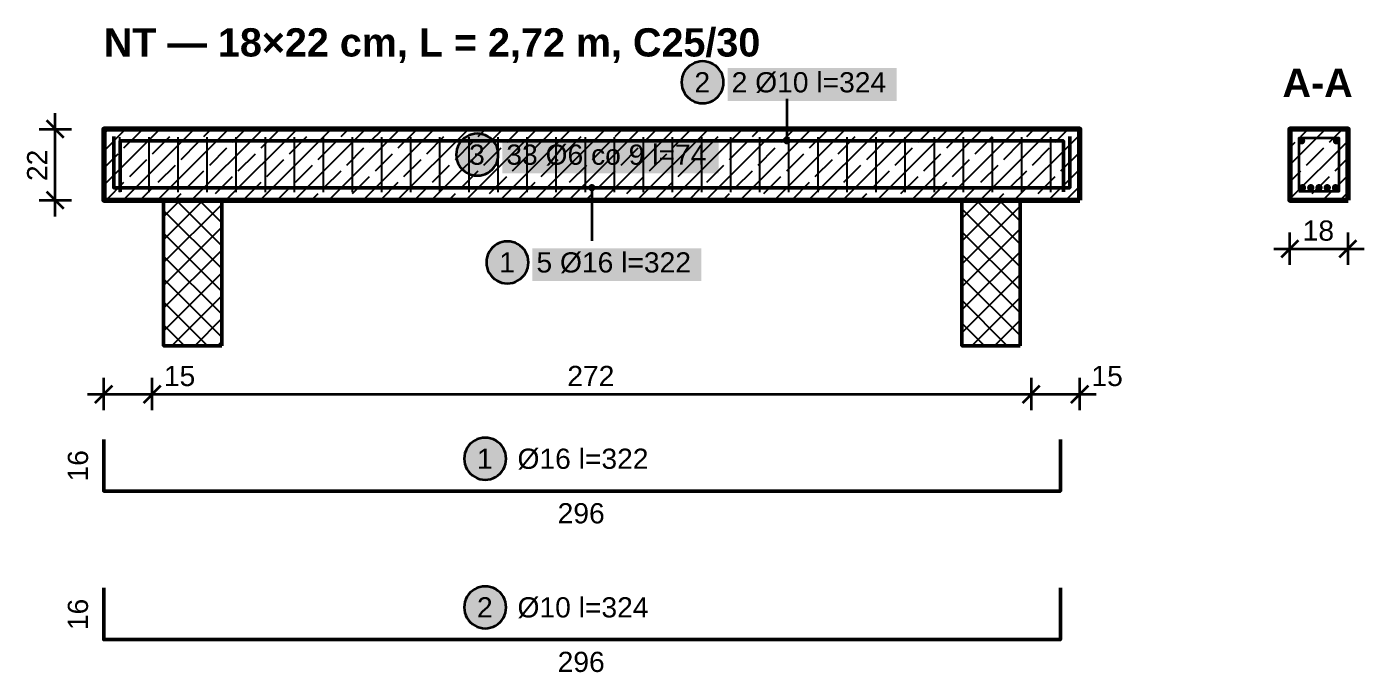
# Model space of a CAD drawing. Header units: metres. Extents: x 0.1 to 18.1, y -9.6 to -0.1.
# Drawn here: x 0.062 to 4.2, y -2.056 to -0.058 of the extents above; entities that cross this region are included whole.
import ezdxf

# ---------------------------------------------------------------- set-up
doc = ezdxf.new("R2010")
doc.units = ezdxf.units.M
for name, color, linetype, lineweight in [('A-KRESKOWANIE', 8, 'Continuous', 18), ('A-MASKA', 7, 'Continuous', 18), ('A-OPISY', 2, 'Continuous', 25), ('K-KONSTR', 7, 'Continuous', 50), ('K-WYMIARY', 1, 'Continuous', 25), ('K-ZBROJENIE', 1, 'Continuous', 100), ('K-ZBROJENIE-OPIS', 2, 'Continuous', 25)]:
    doc.layers.add(name, color=color, linetype=linetype, lineweight=lineweight)
doc.styles.add('PL_ARIAL', font='arial.ttf')
doc.styles.add('PL_ARIAL_B', font='arialbd.ttf')

msp = doc.modelspace()

# ---------------------------------------------------------------- hatches: boundary and pattern name
at = {"layer": 'A-MASKA', "true_color": 0xffffff}
for points in [[(2.2302, -0.2873), (2.7528, -0.2873), (2.7528, -0.186), (2.2302, -0.186)], [(1.533, -0.5112), (2.202, -0.5112), (2.202, -0.41), (1.533, -0.41)], [(1.6262, -0.8448), (2.1488, -0.8448), (2.1488, -0.7435), (1.6262, -0.7435)]]:
    msp.add_hatch(color=7, dxfattribs=at).paths.add_polyline_path(points)
at = {"layer": 'K-ZBROJENIE', "true_color": 0x000000}
for points in [[(4.0173, -0.411), (4.0172, -0.4121), (4.017, -0.4132), (4.0168, -0.4143), (4.0164, -0.4153), (4.0159, -0.4163), (4.0154, -0.4173), (4.0147, -0.4181), (4.014, -0.419), (4.0131, -0.4197), (4.0123, -0.4204), (4.0113, -0.4209), (4.0103, -0.4214), (4.0093, -0.4218), (4.0082, -0.422), (4.0071, -0.4222), (4.006, -0.4223), (4.0049, -0.4222), (4.0038, -0.422), (4.0027, -0.4218), (4.0017, -0.4214), (4.0007, -0.4209), (3.9997, -0.4204), (3.9989, -0.4197), (3.998, -0.419), (3.9973, -0.4181), (3.9966, -0.4173), (3.9961, -0.4163), (3.9956, -0.4153), (3.9952, -0.4143), (3.995, -0.4132), (3.9948, -0.4121), (3.9948, -0.411), (3.9948, -0.4099), (3.995, -0.4088), (3.9952, -0.4077), (3.9956, -0.4067), (3.9961, -0.4057), (3.9966, -0.4047), (3.9973, -0.4039), (3.998, -0.403), (3.9989, -0.4023), (3.9997, -0.4016), (4.0007, -0.4011), (4.0017, -0.4006), (4.0027, -0.4002), (4.0038, -0.4), (4.0049, -0.3998), (4.006, -0.3998), (4.0071, -0.3998), (4.0082, -0.4), (4.0093, -0.4002), (4.0103, -0.4006), (4.0113, -0.4011), (4.0123, -0.4016), (4.0131, -0.4023), (4.014, -0.403), (4.0147, -0.4039), (4.0154, -0.4047), (4.0159, -0.4057), (4.0164, -0.4067), (4.0168, -0.4077), (4.017, -0.4088), (4.0172, -0.4099)], [(4.1253, -0.411), (4.1252, -0.4121), (4.125, -0.4132), (4.1248, -0.4143), (4.1244, -0.4153), (4.1239, -0.4163), (4.1234, -0.4173), (4.1227, -0.4181), (4.122, -0.419), (4.1211, -0.4197), (4.1203, -0.4204), (4.1193, -0.4209), (4.1183, -0.4214), (4.1173, -0.4218), (4.1162, -0.422), (4.1151, -0.4222), (4.114, -0.4223), (4.1129, -0.4222), (4.1118, -0.422), (4.1107, -0.4218), (4.1097, -0.4214), (4.1087, -0.4209), (4.1077, -0.4204), (4.1069, -0.4197), (4.106, -0.419), (4.1053, -0.4181), (4.1046, -0.4173), (4.1041, -0.4163), (4.1036, -0.4153), (4.1032, -0.4143), (4.103, -0.4132), (4.1028, -0.4121), (4.1028, -0.411), (4.1028, -0.4099), (4.103, -0.4088), (4.1032, -0.4077), (4.1036, -0.4067), (4.1041, -0.4057), (4.1046, -0.4047), (4.1053, -0.4039), (4.106, -0.403), (4.1069, -0.4023), (4.1077, -0.4016), (4.1087, -0.4011), (4.1097, -0.4006), (4.1107, -0.4002), (4.1118, -0.4), (4.1129, -0.3998), (4.114, -0.3998), (4.1151, -0.3998), (4.1162, -0.4), (4.1173, -0.4002), (4.1183, -0.4006), (4.1193, -0.4011), (4.1203, -0.4016), (4.1211, -0.4023), (4.122, -0.403), (4.1227, -0.4039), (4.1234, -0.4047), (4.1239, -0.4057), (4.1244, -0.4067), (4.1248, -0.4077), (4.125, -0.4088), (4.1252, -0.4099)], [(4.0203, -0.556), (4.0202, -0.5571), (4.02, -0.5582), (4.0198, -0.5593), (4.0194, -0.5603), (4.0189, -0.5613), (4.0184, -0.5623), (4.0177, -0.5631), (4.017, -0.564), (4.0161, -0.5647), (4.0153, -0.5654), (4.0143, -0.5659), (4.0133, -0.5664), (4.0123, -0.5668), (4.0112, -0.567), (4.0101, -0.5672), (4.009, -0.5672), (4.0079, -0.5672), (4.0068, -0.567), (4.0057, -0.5668), (4.0047, -0.5664), (4.0037, -0.5659), (4.0027, -0.5654), (4.0019, -0.5647), (4.001, -0.564), (4.0003, -0.5631), (3.9996, -0.5623), (3.9991, -0.5613), (3.9986, -0.5603), (3.9982, -0.5593), (3.998, -0.5582), (3.9978, -0.5571), (3.9978, -0.556), (3.9978, -0.5549), (3.998, -0.5538), (3.9982, -0.5527), (3.9986, -0.5517), (3.9991, -0.5507), (3.9996, -0.5497), (4.0003, -0.5489), (4.001, -0.548), (4.0019, -0.5473), (4.0027, -0.5466), (4.0037, -0.5461), (4.0047, -0.5456), (4.0057, -0.5452), (4.0068, -0.545), (4.0079, -0.5448), (4.009, -0.5447), (4.0101, -0.5448), (4.0112, -0.545), (4.0123, -0.5452), (4.0133, -0.5456), (4.0143, -0.5461), (4.0153, -0.5466), (4.0161, -0.5473), (4.017, -0.548), (4.0177, -0.5489), (4.0184, -0.5497), (4.0189, -0.5507), (4.0194, -0.5517), (4.0198, -0.5527), (4.02, -0.5538), (4.0202, -0.5549)], [(4.0458, -0.556), (4.0457, -0.5571), (4.0455, -0.5582), (4.0453, -0.5593), (4.0449, -0.5603), (4.0444, -0.5613), (4.0439, -0.5623), (4.0432, -0.5631), (4.0425, -0.564), (4.0416, -0.5647), (4.0408, -0.5654), (4.0398, -0.5659), (4.0388, -0.5664), (4.0378, -0.5668), (4.0367, -0.567), (4.0356, -0.5672), (4.0345, -0.5672), (4.0334, -0.5672), (4.0323, -0.567), (4.0312, -0.5668), (4.0302, -0.5664), (4.0292, -0.5659), (4.0282, -0.5654), (4.0274, -0.5647), (4.0265, -0.564), (4.0258, -0.5631), (4.0251, -0.5623), (4.0246, -0.5613), (4.0241, -0.5603), (4.0237, -0.5593), (4.0235, -0.5582), (4.0233, -0.5571), (4.0232, -0.556), (4.0233, -0.5549), (4.0235, -0.5538), (4.0237, -0.5527), (4.0241, -0.5517), (4.0246, -0.5507), (4.0251, -0.5497), (4.0258, -0.5489), (4.0265, -0.548), (4.0274, -0.5473), (4.0282, -0.5466), (4.0292, -0.5461), (4.0302, -0.5456), (4.0312, -0.5452), (4.0323, -0.545), (4.0334, -0.5448), (4.0345, -0.5447), (4.0356, -0.5448), (4.0367, -0.545), (4.0378, -0.5452), (4.0388, -0.5456), (4.0398, -0.5461), (4.0408, -0.5466), (4.0416, -0.5473), (4.0425, -0.548), (4.0432, -0.5489), (4.0439, -0.5497), (4.0444, -0.5507), (4.0449, -0.5517), (4.0453, -0.5527), (4.0455, -0.5538), (4.0457, -0.5549)], [(4.0713, -0.556), (4.0712, -0.5571), (4.071, -0.5582), (4.0708, -0.5593), (4.0704, -0.5603), (4.0699, -0.5613), (4.0694, -0.5623), (4.0687, -0.5631), (4.068, -0.564), (4.0671, -0.5647), (4.0663, -0.5654), (4.0653, -0.5659), (4.0643, -0.5664), (4.0633, -0.5668), (4.0622, -0.567), (4.0611, -0.5672), (4.06, -0.5672), (4.0589, -0.5672), (4.0578, -0.567), (4.0567, -0.5668), (4.0557, -0.5664), (4.0547, -0.5659), (4.0537, -0.5654), (4.0529, -0.5647), (4.052, -0.564), (4.0513, -0.5631), (4.0506, -0.5623), (4.0501, -0.5613), (4.0496, -0.5603), (4.0492, -0.5593), (4.049, -0.5582), (4.0488, -0.5571), (4.0488, -0.556), (4.0488, -0.5549), (4.049, -0.5538), (4.0492, -0.5527), (4.0496, -0.5517), (4.0501, -0.5507), (4.0506, -0.5497), (4.0513, -0.5489), (4.052, -0.548), (4.0529, -0.5473), (4.0537, -0.5466), (4.0547, -0.5461), (4.0557, -0.5456), (4.0567, -0.5452), (4.0578, -0.545), (4.0589, -0.5448), (4.06, -0.5447), (4.0611, -0.5448), (4.0622, -0.545), (4.0633, -0.5452), (4.0643, -0.5456), (4.0653, -0.5461), (4.0663, -0.5466), (4.0671, -0.5473), (4.068, -0.548), (4.0687, -0.5489), (4.0694, -0.5497), (4.0699, -0.5507), (4.0704, -0.5517), (4.0708, -0.5527), (4.071, -0.5538), (4.0712, -0.5549)], [(4.0968, -0.556), (4.0967, -0.5571), (4.0965, -0.5582), (4.0963, -0.5593), (4.0959, -0.5603), (4.0954, -0.5613), (4.0949, -0.5623), (4.0942, -0.5631), (4.0935, -0.564), (4.0926, -0.5647), (4.0918, -0.5654), (4.0908, -0.5659), (4.0898, -0.5664), (4.0888, -0.5668), (4.0877, -0.567), (4.0866, -0.5672), (4.0855, -0.5672), (4.0844, -0.5672), (4.0833, -0.567), (4.0822, -0.5668), (4.0812, -0.5664), (4.0802, -0.5659), (4.0792, -0.5654), (4.0784, -0.5647), (4.0775, -0.564), (4.0768, -0.5631), (4.0761, -0.5623), (4.0756, -0.5613), (4.0751, -0.5603), (4.0747, -0.5593), (4.0745, -0.5582), (4.0743, -0.5571), (4.0743, -0.556), (4.0743, -0.5549), (4.0745, -0.5538), (4.0747, -0.5527), (4.0751, -0.5517), (4.0756, -0.5507), (4.0761, -0.5497), (4.0768, -0.5489), (4.0775, -0.548), (4.0784, -0.5473), (4.0792, -0.5466), (4.0802, -0.5461), (4.0812, -0.5456), (4.0822, -0.5452), (4.0833, -0.545), (4.0844, -0.5448), (4.0855, -0.5447), (4.0866, -0.5448), (4.0877, -0.545), (4.0888, -0.5452), (4.0898, -0.5456), (4.0908, -0.5461), (4.0918, -0.5466), (4.0926, -0.5473), (4.0935, -0.548), (4.0942, -0.5489), (4.0949, -0.5497), (4.0954, -0.5507), (4.0959, -0.5517), (4.0963, -0.5527), (4.0965, -0.5538), (4.0967, -0.5549)], [(4.1223, -0.556), (4.1222, -0.5571), (4.122, -0.5582), (4.1218, -0.5593), (4.1214, -0.5603), (4.1209, -0.5613), (4.1204, -0.5623), (4.1197, -0.5631), (4.119, -0.564), (4.1181, -0.5647), (4.1173, -0.5654), (4.1163, -0.5659), (4.1153, -0.5664), (4.1143, -0.5668), (4.1132, -0.567), (4.1121, -0.5672), (4.111, -0.5672), (4.1099, -0.5672), (4.1088, -0.567), (4.1077, -0.5668), (4.1067, -0.5664), (4.1057, -0.5659), (4.1047, -0.5654), (4.1039, -0.5647), (4.103, -0.564), (4.1023, -0.5631), (4.1016, -0.5623), (4.1011, -0.5613), (4.1006, -0.5603), (4.1002, -0.5593), (4.1, -0.5582), (4.0998, -0.5571), (4.0998, -0.556), (4.0998, -0.5549), (4.1, -0.5538), (4.1002, -0.5527), (4.1006, -0.5517), (4.1011, -0.5507), (4.1016, -0.5497), (4.1023, -0.5489), (4.103, -0.548), (4.1039, -0.5473), (4.1047, -0.5466), (4.1057, -0.5461), (4.1067, -0.5456), (4.1077, -0.5452), (4.1088, -0.545), (4.1099, -0.5448), (4.111, -0.5447), (4.1121, -0.5448), (4.1132, -0.545), (4.1143, -0.5452), (4.1153, -0.5456), (4.1163, -0.5461), (4.1173, -0.5466), (4.1181, -0.5473), (4.119, -0.548), (4.1197, -0.5489), (4.1204, -0.5497), (4.1209, -0.5507), (4.1214, -0.5517), (4.1218, -0.5527), (4.122, -0.5538), (4.1222, -0.5549)]]:
    msp.add_hatch(color=7, dxfattribs=at).paths.add_polyline_path(points)
at = {"layer": 'K-ZBROJENIE-OPIS', "true_color": 0xffffff}
for points in [[(2.2177, -0.2298), (2.2172, -0.2213), (2.2155, -0.2129), (2.2128, -0.2049), (2.209, -0.1973), (2.2043, -0.1902), (2.1987, -0.1838), (2.1923, -0.1782), (2.1852, -0.1735), (2.1776, -0.1697), (2.1696, -0.167), (2.1612, -0.1653), (2.1527, -0.1648), (2.1443, -0.1653), (2.1359, -0.167), (2.1279, -0.1697), (2.1202, -0.1735), (2.1132, -0.1782), (2.1068, -0.1838), (2.1012, -0.1902), (2.0965, -0.1973), (2.0927, -0.2049), (2.09, -0.2129), (2.0883, -0.2213), (2.0877, -0.2298), (2.0883, -0.2382), (2.09, -0.2466), (2.0927, -0.2546), (2.0965, -0.2623), (2.1012, -0.2693), (2.1068, -0.2757), (2.1132, -0.2813), (2.1202, -0.286), (2.1279, -0.2898), (2.1359, -0.2925), (2.1443, -0.2942), (2.1527, -0.2948), (2.1612, -0.2942), (2.1696, -0.2925), (2.1776, -0.2898), (2.1852, -0.286), (2.1923, -0.2813), (2.1987, -0.2757), (2.2043, -0.2693), (2.209, -0.2623), (2.2128, -0.2546), (2.2155, -0.2466), (2.2172, -0.2382)], [(1.5205, -0.4537), (1.52, -0.4453), (1.5183, -0.4369), (1.5156, -0.4289), (1.5118, -0.4213), (1.5071, -0.4142), (1.5015, -0.4078), (1.4951, -0.4022), (1.488, -0.3975), (1.4804, -0.3937), (1.4724, -0.391), (1.464, -0.3893), (1.4555, -0.3887), (1.4471, -0.3893), (1.4387, -0.391), (1.4307, -0.3937), (1.423, -0.3975), (1.416, -0.4022), (1.4096, -0.4078), (1.404, -0.4142), (1.3992, -0.4213), (1.3955, -0.4289), (1.3928, -0.4369), (1.3911, -0.4453), (1.3905, -0.4537), (1.3911, -0.4622), (1.3928, -0.4706), (1.3955, -0.4786), (1.3992, -0.4863), (1.404, -0.4933), (1.4096, -0.4997), (1.416, -0.5053), (1.423, -0.51), (1.4307, -0.5138), (1.4387, -0.5165), (1.4471, -0.5182), (1.4555, -0.5188), (1.464, -0.5182), (1.4724, -0.5165), (1.4804, -0.5138), (1.488, -0.51), (1.4951, -0.5053), (1.5015, -0.4997), (1.5071, -0.4933), (1.5118, -0.4863), (1.5156, -0.4786), (1.5183, -0.4706), (1.52, -0.4622)], [(1.6137, -0.7873), (1.6132, -0.7788), (1.6115, -0.7704), (1.6088, -0.7624), (1.605, -0.7548), (1.6003, -0.7477), (1.5947, -0.7413), (1.5883, -0.7357), (1.5812, -0.731), (1.5736, -0.7272), (1.5656, -0.7245), (1.5572, -0.7228), (1.5487, -0.7223), (1.5403, -0.7228), (1.5319, -0.7245), (1.5239, -0.7272), (1.5162, -0.731), (1.5092, -0.7357), (1.5028, -0.7413), (1.4972, -0.7477), (1.4925, -0.7548), (1.4887, -0.7624), (1.486, -0.7704), (1.4843, -0.7788), (1.4837, -0.7873), (1.4843, -0.7957), (1.486, -0.8041), (1.4887, -0.8121), (1.4925, -0.8197), (1.4972, -0.8268), (1.5028, -0.8332), (1.5092, -0.8388), (1.5162, -0.8435), (1.5239, -0.8473), (1.5319, -0.85), (1.5403, -0.8517), (1.5487, -0.8522), (1.5572, -0.8517), (1.5656, -0.85), (1.5736, -0.8473), (1.5812, -0.8435), (1.5883, -0.8388), (1.5947, -0.8332), (1.6003, -0.8268), (1.605, -0.8197), (1.6088, -0.8121), (1.6115, -0.8041), (1.6132, -0.7957)], [(1.545, -1.395), (1.5444, -1.3865), (1.5428, -1.3782), (1.5401, -1.3701), (1.5363, -1.3625), (1.5316, -1.3554), (1.526, -1.349), (1.5196, -1.3434), (1.5125, -1.3387), (1.5049, -1.3349), (1.4968, -1.3322), (1.4885, -1.3306), (1.48, -1.33), (1.4715, -1.3306), (1.4632, -1.3322), (1.4551, -1.3349), (1.4475, -1.3387), (1.4404, -1.3434), (1.434, -1.349), (1.4284, -1.3554), (1.4237, -1.3625), (1.4199, -1.3701), (1.4172, -1.3782), (1.4156, -1.3865), (1.415, -1.395), (1.4156, -1.4035), (1.4172, -1.4118), (1.4199, -1.4199), (1.4237, -1.4275), (1.4284, -1.4346), (1.434, -1.441), (1.4404, -1.4466), (1.4475, -1.4513), (1.4551, -1.4551), (1.4632, -1.4578), (1.4715, -1.4594), (1.48, -1.46), (1.4885, -1.4594), (1.4968, -1.4578), (1.5049, -1.4551), (1.5125, -1.4513), (1.5196, -1.4466), (1.526, -1.441), (1.5316, -1.4346), (1.5363, -1.4275), (1.5401, -1.4199), (1.5428, -1.4118), (1.5444, -1.4035)], [(1.545, -1.855), (1.5444, -1.8465), (1.5428, -1.8382), (1.5401, -1.8301), (1.5363, -1.8225), (1.5316, -1.8154), (1.526, -1.809), (1.5196, -1.8034), (1.5125, -1.7987), (1.5049, -1.7949), (1.4968, -1.7922), (1.4885, -1.7906), (1.48, -1.79), (1.4715, -1.7906), (1.4632, -1.7922), (1.4551, -1.7949), (1.4475, -1.7987), (1.4404, -1.8034), (1.434, -1.809), (1.4284, -1.8154), (1.4237, -1.8225), (1.4199, -1.8301), (1.4172, -1.8382), (1.4156, -1.8465), (1.415, -1.855), (1.4156, -1.8635), (1.4172, -1.8718), (1.4199, -1.8799), (1.4237, -1.8875), (1.4284, -1.8946), (1.434, -1.901), (1.4404, -1.9066), (1.4475, -1.9113), (1.4551, -1.9151), (1.4632, -1.9178), (1.4715, -1.9194), (1.48, -1.92), (1.4885, -1.9194), (1.4968, -1.9178), (1.5049, -1.9151), (1.5125, -1.9113), (1.5196, -1.9066), (1.526, -1.901), (1.5316, -1.8946), (1.5363, -1.8875), (1.5401, -1.8799), (1.5428, -1.8718), (1.5444, -1.8635)]]:
    msp.add_hatch(color=7, dxfattribs=at).paths.add_polyline_path(points)
at = {"layer": 'K-ZBROJENIE-OPIS', "true_color": 0x000000}
for points in [[(2.4253, -0.411), (2.4249, -0.4081), (2.4237, -0.4054), (2.422, -0.403), (2.4196, -0.4013), (2.4169, -0.4001), (2.414, -0.3998), (2.4111, -0.4001), (2.4084, -0.4013), (2.406, -0.403), (2.4043, -0.4054), (2.4031, -0.4081), (2.4028, -0.411), (2.4031, -0.4139), (2.4043, -0.4166), (2.406, -0.419), (2.4084, -0.4207), (2.4111, -0.4219), (2.414, -0.4223), (2.4169, -0.4219), (2.4196, -0.4207), (2.422, -0.419), (2.4237, -0.4166), (2.4249, -0.4139)], [(1.8213, -0.556), (1.8209, -0.5531), (1.8197, -0.5504), (1.818, -0.548), (1.8156, -0.5463), (1.8129, -0.5451), (1.81, -0.5447), (1.8071, -0.5451), (1.8044, -0.5463), (1.802, -0.548), (1.8003, -0.5504), (1.7991, -0.5531), (1.7988, -0.556), (1.7991, -0.5589), (1.8003, -0.5616), (1.802, -0.564), (1.8044, -0.5657), (1.8071, -0.5669), (1.81, -0.5672), (1.8129, -0.5669), (1.8156, -0.5657), (1.818, -0.564), (1.8197, -0.5616), (1.8209, -0.5589)]]:
    msp.add_hatch(color=7, dxfattribs=at).paths.add_polyline_path(points)

# ---------------------------------------------------------------- linework, layer by layer
at = {"layer": 'A-KRESKOWANIE', "lineweight": 25, "ltscale": 0.025}
for points in [[(0.3, -0.5485), (0.4735, -0.375)], [(0.3, -0.4425), (0.3675, -0.375)], [(0.3, -0.3894), (0.3144, -0.375)], [(0.3596, -0.595), (0.5796, -0.375)], [(0.3624, -0.4331), (0.4154, -0.3801)], [(0.4508, -0.4508), (0.5038, -0.3977)], [(0.4657, -0.595), (0.6857, -0.375)], [(0.5215, -0.3801), (0.5266, -0.375)], [(0.5717, -0.595), (0.7917, -0.375)], [(0.6099, -0.3977), (0.6326, -0.375)], [(0.6778, -0.595), (0.8978, -0.375)], [(0.6983, -0.4154), (0.7387, -0.375)], [(0.7839, -0.595), (1.0039, -0.375)], [(0.7867, -0.4331), (0.8397, -0.3801)], [(0.875, -0.4508), (0.9281, -0.3977)], [(0.8899, -0.595), (1.1099, -0.375)], [(0.9458, -0.3801), (0.9508, -0.375)], [(0.996, -0.595), (1.216, -0.375)], [(1.0341, -0.3977), (1.0569, -0.375)], [(1.1021, -0.595), (1.3221, -0.375)], [(1.1225, -0.4154), (1.163, -0.375)], [(1.2081, -0.595), (1.4281, -0.375)], [(1.2109, -0.4331), (1.264, -0.3801)], [(1.2993, -0.4508), (1.3523, -0.3977)], [(1.3142, -0.595), (1.5342, -0.375)], [(1.37, -0.3801), (1.3751, -0.375)], [(1.4203, -0.595), (1.6403, -0.375)], [(1.4584, -0.3977), (1.4812, -0.375)], [(1.5263, -0.595), (1.7463, -0.375)], [(1.5468, -0.4154), (1.5872, -0.375)], [(1.6324, -0.595), (1.8524, -0.375)], [(1.6352, -0.4331), (1.6882, -0.3801)], [(1.7236, -0.4508), (1.7766, -0.3977)], [(1.7385, -0.595), (1.9585, -0.375)], [(1.7943, -0.3801), (1.7994, -0.375)], [(1.8445, -0.595), (2.0645, -0.375)], [(1.8827, -0.3977), (1.9054, -0.375)], [(1.9506, -0.595), (2.1706, -0.375)], [(1.9711, -0.4154), (2.0115, -0.375)], [(2.0567, -0.595), (2.2767, -0.375)], [(2.0594, -0.4331), (2.1125, -0.3801)], [(2.1478, -0.4508), (2.2009, -0.3977)], [(2.1627, -0.595), (2.3827, -0.375)], [(2.2185, -0.3801), (2.2236, -0.375)], [(2.2688, -0.595), (2.4888, -0.375)], [(2.3069, -0.3977), (2.3297, -0.375)], [(2.3748, -0.595), (2.5948, -0.375)], [(2.3953, -0.4154), (2.4357, -0.375)], [(2.4809, -0.595), (2.7009, -0.375)], [(2.4837, -0.4331), (2.5367, -0.3801)], [(2.5721, -0.4508), (2.6251, -0.3977)], [(2.587, -0.595), (2.807, -0.375)], [(2.6428, -0.3801), (2.6479, -0.375)], [(2.693, -0.595), (2.913, -0.375)], [(2.7312, -0.3977), (2.7539, -0.375)], [(2.7991, -0.595), (3.0191, -0.375)], [(2.8196, -0.4154), (2.86, -0.375)], [(2.9052, -0.595), (3.1252, -0.375)], [(2.908, -0.4331), (2.961, -0.3801)], [(2.9964, -0.4508), (3.0494, -0.3977)], [(3.0112, -0.595), (3.2312, -0.375)], [(3.0671, -0.3801), (3.0721, -0.375)], [(3.1173, -0.595), (3.32, -0.3923)], [(3.1555, -0.3977), (3.1782, -0.375)], [(3.2439, -0.4154), (3.2843, -0.375)], [(3.97, -0.4848), (4.0798, -0.375)], [(3.97, -0.3787), (3.9737, -0.375)], [(3.97, -0.5908), (4.15, -0.4108)], [(4.004, -0.3977), (4.0267, -0.375)], [(4.0924, -0.4154), (4.1328, -0.375)], [(0.3, -0.4955), (0.3447, -0.4508)], [(0.5392, -0.4685), (0.5922, -0.4154)], [(0.6276, -0.4861), (0.6806, -0.4331)], [(0.7159, -0.5038), (0.769, -0.4508)], [(0.9634, -0.4685), (1.0165, -0.4154)], [(1.0518, -0.4861), (1.1049, -0.4331)], [(1.1402, -0.5038), (1.1932, -0.4508)], [(1.3877, -0.4685), (1.4407, -0.4154)], [(1.4761, -0.4861), (1.5291, -0.4331)], [(1.5645, -0.5038), (1.6175, -0.4508)], [(1.812, -0.4685), (1.865, -0.4154)], [(1.9003, -0.4861), (1.9534, -0.4331)], [(1.9887, -0.5038), (2.0418, -0.4508)], [(2.2362, -0.4685), (2.2893, -0.4154)], [(2.3246, -0.4861), (2.3776, -0.4331)], [(2.413, -0.5038), (2.466, -0.4508)], [(2.6605, -0.4685), (2.7135, -0.4154)], [(2.7489, -0.4861), (2.8019, -0.4331)], [(2.8373, -0.5038), (2.8903, -0.4508)], [(3.0848, -0.4685), (3.1378, -0.4154)], [(3.1731, -0.4861), (3.2262, -0.4331)], [(3.2615, -0.5038), (3.3146, -0.4508)], [(3.97, -0.4317), (3.9863, -0.4154)], [(4.0217, -0.4861), (4.0747, -0.4331)], [(0.3801, -0.5215), (0.4331, -0.4685)], [(0.4685, -0.5392), (0.5215, -0.4861)], [(0.8043, -0.5215), (0.8574, -0.4685)], [(0.8927, -0.5392), (0.9458, -0.4861)], [(1.2286, -0.5215), (1.2816, -0.4685)], [(1.317, -0.5392), (1.37, -0.4861)], [(1.6529, -0.5215), (1.7059, -0.4685)], [(1.7413, -0.5392), (1.7943, -0.4861)], [(2.0771, -0.5215), (2.1302, -0.4685)], [(2.1655, -0.5392), (2.2185, -0.4861)], [(2.5014, -0.5215), (2.5544, -0.4685)], [(2.5898, -0.5392), (2.6428, -0.4861)], [(2.9257, -0.5215), (2.9787, -0.4685)], [(3.014, -0.5392), (3.0671, -0.4861)], [(4.1101, -0.5038), (4.15, -0.4639)], [(0.5568, -0.5568), (0.6099, -0.5038)], [(0.6452, -0.5745), (0.6983, -0.5215)], [(0.9811, -0.5568), (1.0341, -0.5038)], [(1.0695, -0.5745), (1.1225, -0.5215)], [(1.4054, -0.5568), (1.4584, -0.5038)], [(1.4938, -0.5745), (1.5468, -0.5215)], [(1.8296, -0.5568), (1.8827, -0.5038)], [(1.918, -0.5745), (1.9711, -0.5215)], [(2.2539, -0.5568), (2.3069, -0.5038)], [(2.3423, -0.5745), (2.3953, -0.5215)], [(2.6782, -0.5568), (2.7312, -0.5038)], [(2.7666, -0.5745), (2.8196, -0.5215)], [(3.1024, -0.5568), (3.1555, -0.5038)], [(3.1908, -0.5745), (3.2439, -0.5215)], [(3.2234, -0.595), (3.32, -0.4984)], [(3.97, -0.5378), (4.004, -0.5038)], [(4.0393, -0.5745), (4.0924, -0.5215)], [(4.0719, -0.595), (4.15, -0.5169)], [(0.3094, -0.5922), (0.3624, -0.5392)], [(0.4126, -0.595), (0.4508, -0.5568)], [(0.5187, -0.595), (0.5392, -0.5745)], [(0.7336, -0.5922), (0.7867, -0.5392)], [(0.8369, -0.595), (0.875, -0.5568)], [(0.943, -0.595), (0.9634, -0.5745)], [(1.1579, -0.5922), (1.2109, -0.5392)], [(1.2612, -0.595), (1.2993, -0.5568)], [(1.3672, -0.595), (1.3877, -0.5745)], [(1.5822, -0.5922), (1.6352, -0.5392)], [(1.6854, -0.595), (1.7236, -0.5568)], [(1.7915, -0.595), (1.812, -0.5745)], [(2.0064, -0.5922), (2.0594, -0.5392)], [(2.1097, -0.595), (2.1478, -0.5568)], [(2.2157, -0.595), (2.2362, -0.5745)], [(2.4307, -0.5922), (2.4837, -0.5392)], [(2.5339, -0.595), (2.5721, -0.5568)], [(2.64, -0.595), (2.6605, -0.5745)], [(2.8549, -0.5922), (2.908, -0.5392)], [(2.9582, -0.595), (2.9964, -0.5568)], [(3.0643, -0.595), (3.0848, -0.5745)], [(3.2792, -0.5922), (3.32, -0.5514)], [(4.1277, -0.5922), (4.15, -0.5699)], [(0.485, -0.7171), (0.6071, -0.595)], [(0.485, -0.6464), (0.5364, -0.595)], [(0.485, -0.7878), (0.665, -0.6078)], [(0.665, -0.7357), (0.5243, -0.595)], [(0.665, -0.665), (0.595, -0.595)], [(0.6248, -0.595), (0.6276, -0.5922)], [(1.049, -0.595), (1.0518, -0.5922)], [(1.4733, -0.595), (1.4761, -0.5922)], [(1.8976, -0.595), (1.9003, -0.5922)], [(2.3218, -0.595), (2.3246, -0.5922)], [(2.7461, -0.595), (2.7489, -0.5922)], [(2.955, -0.722), (3.082, -0.595)], [(2.955, -0.6512), (3.0112, -0.595)], [(2.955, -0.7927), (3.135, -0.6127)], [(3.135, -0.7308), (2.9992, -0.595)], [(3.135, -0.6601), (3.0699, -0.595)], [(3.1703, -0.595), (3.1731, -0.5922)], [(4.0189, -0.595), (4.0217, -0.5922)], [(0.665, -0.8064), (0.485, -0.6264)], [(3.135, -0.8015), (2.955, -0.6215)], [(0.485, -0.8585), (0.665, -0.6785)], [(0.665, -0.8771), (0.485, -0.6971)], [(2.955, -0.8634), (3.135, -0.6834)], [(3.135, -0.8723), (2.955, -0.6923)], [(0.485, -0.9292), (0.665, -0.7492)], [(0.665, -0.9478), (0.485, -0.7678)], [(2.955, -0.9341), (3.135, -0.7541)], [(3.135, -0.943), (2.955, -0.763)], [(0.485, -0.9999), (0.665, -0.8199)], [(2.955, -1.0048), (3.135, -0.8248)], [(0.665, -1.0186), (0.485, -0.8386)], [(3.135, -1.0137), (2.955, -0.8337)], [(0.6207, -1.045), (0.485, -0.9093)], [(0.5106, -1.045), (0.665, -0.8906)], [(3.0956, -1.045), (2.955, -0.9044)], [(2.9855, -1.045), (3.135, -0.8955)], [(0.55, -1.045), (0.485, -0.98)], [(0.5813, -1.045), (0.665, -0.9613)], [(3.0249, -1.045), (2.955, -0.9751)], [(3.0562, -1.045), (3.135, -0.9662)], [(0.6521, -1.045), (0.665, -1.0321)], [(3.1269, -1.045), (3.135, -1.0369)]]:
    msp.add_lwpolyline(points, dxfattribs=at)
at = {"layer": 'K-KONSTR', "lineweight": 70, "ltscale": 0.025}
for points in [[(3.32, -0.595), (3.32, -0.375), (0.3, -0.375), (0.3, -0.595)], [(4.15, -0.595), (4.15, -0.375), (3.97, -0.375), (3.97, -0.595)]]:
    msp.add_lwpolyline(points, close=True, dxfattribs=at)
at = {"layer": 'K-KONSTR', "lineweight": 50, "ltscale": 0.025}
for points in [[(0.665, -1.045), (0.665, -0.595), (0.485, -0.595), (0.485, -1.045)], [(3.135, -1.045), (3.135, -0.595), (2.955, -0.595), (2.955, -1.045)]]:
    msp.add_lwpolyline(points, close=True, dxfattribs=at)
at = {"layer": 'K-WYMIARY', "lineweight": 35, "ltscale": 0.025}
for points in [[(0.15, -0.645), (0.15, -0.325)], [(0.1765, -0.4015), (0.1235, -0.3485)], [(0.1, -0.375), (0.2, -0.375)], [(0.1765, -0.6215), (0.1235, -0.5685)], [(0.1, -0.595), (0.2, -0.595)], [(3.97, -0.795), (3.97, -0.695)], [(4.15, -0.795), (4.15, -0.695)], [(3.9435, -0.7715), (3.9965, -0.7185)], [(4.1235, -0.7715), (4.1765, -0.7185)], [(3.92, -0.745), (4.2, -0.745)], [(0.3, -1.245), (0.3, -1.145)], [(0.45, -1.245), (0.45, -1.145)], [(3.17, -1.245), (3.17, -1.145)], [(3.32, -1.245), (3.32, -1.145)], [(0.25, -1.195), (3.37, -1.195)], [(0.2735, -1.2215), (0.3265, -1.1685)], [(0.4235, -1.2215), (0.4765, -1.1685)], [(3.1435, -1.2215), (3.1965, -1.1685)], [(3.2935, -1.2215), (3.3465, -1.1685)]]:
    msp.add_lwpolyline(points, dxfattribs=at)
at = {"layer": 'K-ZBROJENIE', "lineweight": 50, "ltscale": 0.025}
for points in [[(0.331, -0.398), (0.331, -0.556), (3.289, -0.556), (3.289, -0.398)], [(0.351, -0.569), (0.351, -0.411), (3.269, -0.411), (3.269, -0.569)], [(0.3, -1.335), (0.3, -1.495), (3.26, -1.495), (3.26, -1.335)], [(0.3, -1.795), (0.3, -1.955), (3.26, -1.955), (3.26, -1.795)]]:
    msp.add_lwpolyline(points, dxfattribs=at)
at = {"layer": 'K-ZBROJENIE', "lineweight": 25, "ltscale": 0.025}
for points in [[(0.35, -0.57), (0.35, -0.4)], [(0.44, -0.57), (0.44, -0.4)], [(0.53, -0.57), (0.53, -0.4)], [(0.62, -0.57), (0.62, -0.4)], [(0.71, -0.57), (0.71, -0.4)], [(0.8, -0.57), (0.8, -0.4)], [(0.89, -0.57), (0.89, -0.4)], [(0.98, -0.57), (0.98, -0.4)], [(1.07, -0.57), (1.07, -0.4)], [(1.16, -0.57), (1.16, -0.4)], [(1.25, -0.57), (1.25, -0.4)], [(1.34, -0.57), (1.34, -0.4)], [(1.43, -0.57), (1.43, -0.4)], [(1.52, -0.57), (1.52, -0.4)], [(1.61, -0.57), (1.61, -0.4)], [(1.7, -0.57), (1.7, -0.4)], [(1.79, -0.57), (1.79, -0.4)], [(1.88, -0.57), (1.88, -0.4)], [(1.97, -0.57), (1.97, -0.4)], [(2.06, -0.57), (2.06, -0.4)], [(2.15, -0.57), (2.15, -0.4)], [(2.24, -0.57), (2.24, -0.4)], [(2.33, -0.57), (2.33, -0.4)], [(2.42, -0.57), (2.42, -0.4)], [(2.51, -0.57), (2.51, -0.4)], [(2.6, -0.57), (2.6, -0.4)], [(2.69, -0.57), (2.69, -0.4)], [(2.78, -0.57), (2.78, -0.4)], [(2.87, -0.57), (2.87, -0.4)], [(2.96, -0.57), (2.96, -0.4)], [(3.05, -0.57), (3.05, -0.4)], [(3.14, -0.57), (3.14, -0.4)], [(3.23, -0.57), (3.23, -0.4)]]:
    msp.add_lwpolyline(points, dxfattribs=at)
at = {"layer": 'K-ZBROJENIE', "lineweight": 35, "ltscale": 0.025}
msp.add_lwpolyline([(3.998, -0.567), (4.122, -0.567), (4.122, -0.403), (3.998, -0.403)], close=True, dxfattribs=at)
at = {"layer": 'K-ZBROJENIE-OPIS', "lineweight": 35, "ltscale": 0.025}
for points in [[(2.2177, -0.2298), (2.2172, -0.2213), (2.2155, -0.2129), (2.2128, -0.2049), (2.209, -0.1973), (2.2043, -0.1902), (2.1987, -0.1838), (2.1923, -0.1782), (2.1852, -0.1735), (2.1776, -0.1697), (2.1696, -0.167), (2.1612, -0.1653), (2.1527, -0.1648), (2.1443, -0.1653), (2.1359, -0.167), (2.1279, -0.1697), (2.1202, -0.1735), (2.1132, -0.1782), (2.1068, -0.1838), (2.1012, -0.1902), (2.0965, -0.1973), (2.0927, -0.2049), (2.09, -0.2129), (2.0883, -0.2213), (2.0877, -0.2298), (2.0883, -0.2382), (2.09, -0.2466), (2.0927, -0.2546), (2.0965, -0.2623), (2.1012, -0.2693), (2.1068, -0.2757), (2.1132, -0.2813), (2.1202, -0.286), (2.1279, -0.2898), (2.1359, -0.2925), (2.1443, -0.2942), (2.1527, -0.2948), (2.1612, -0.2942), (2.1696, -0.2925), (2.1776, -0.2898), (2.1852, -0.286), (2.1923, -0.2813), (2.1987, -0.2757), (2.2043, -0.2693), (2.209, -0.2623), (2.2128, -0.2546), (2.2155, -0.2466), (2.2172, -0.2382)], [(1.5205, -0.4537), (1.52, -0.4453), (1.5183, -0.4369), (1.5156, -0.4289), (1.5118, -0.4213), (1.5071, -0.4142), (1.5015, -0.4078), (1.4951, -0.4022), (1.488, -0.3975), (1.4804, -0.3937), (1.4724, -0.391), (1.464, -0.3893), (1.4555, -0.3887), (1.4471, -0.3893), (1.4387, -0.391), (1.4307, -0.3937), (1.423, -0.3975), (1.416, -0.4022), (1.4096, -0.4078), (1.404, -0.4142), (1.3992, -0.4213), (1.3955, -0.4289), (1.3928, -0.4369), (1.3911, -0.4453), (1.3905, -0.4537), (1.3911, -0.4622), (1.3928, -0.4706), (1.3955, -0.4786), (1.3992, -0.4863), (1.404, -0.4933), (1.4096, -0.4997), (1.416, -0.5053), (1.423, -0.51), (1.4307, -0.5138), (1.4387, -0.5165), (1.4471, -0.5182), (1.4555, -0.5188), (1.464, -0.5182), (1.4724, -0.5165), (1.4804, -0.5138), (1.488, -0.51), (1.4951, -0.5053), (1.5015, -0.4997), (1.5071, -0.4933), (1.5118, -0.4863), (1.5156, -0.4786), (1.5183, -0.4706), (1.52, -0.4622)], [(1.6137, -0.7873), (1.6132, -0.7788), (1.6115, -0.7704), (1.6088, -0.7624), (1.605, -0.7548), (1.6003, -0.7477), (1.5947, -0.7413), (1.5883, -0.7357), (1.5812, -0.731), (1.5736, -0.7272), (1.5656, -0.7245), (1.5572, -0.7228), (1.5487, -0.7223), (1.5403, -0.7228), (1.5319, -0.7245), (1.5239, -0.7272), (1.5162, -0.731), (1.5092, -0.7357), (1.5028, -0.7413), (1.4972, -0.7477), (1.4925, -0.7548), (1.4887, -0.7624), (1.486, -0.7704), (1.4843, -0.7788), (1.4837, -0.7873), (1.4843, -0.7957), (1.486, -0.8041), (1.4887, -0.8121), (1.4925, -0.8197), (1.4972, -0.8268), (1.5028, -0.8332), (1.5092, -0.8388), (1.5162, -0.8435), (1.5239, -0.8473), (1.5319, -0.85), (1.5403, -0.8517), (1.5487, -0.8522), (1.5572, -0.8517), (1.5656, -0.85), (1.5736, -0.8473), (1.5812, -0.8435), (1.5883, -0.8388), (1.5947, -0.8332), (1.6003, -0.8268), (1.605, -0.8197), (1.6088, -0.8121), (1.6115, -0.8041), (1.6132, -0.7957)], [(1.545, -1.395), (1.5444, -1.3865), (1.5428, -1.3782), (1.5401, -1.3701), (1.5363, -1.3625), (1.5316, -1.3554), (1.526, -1.349), (1.5196, -1.3434), (1.5125, -1.3387), (1.5049, -1.3349), (1.4968, -1.3322), (1.4885, -1.3306), (1.48, -1.33), (1.4715, -1.3306), (1.4632, -1.3322), (1.4551, -1.3349), (1.4475, -1.3387), (1.4404, -1.3434), (1.434, -1.349), (1.4284, -1.3554), (1.4237, -1.3625), (1.4199, -1.3701), (1.4172, -1.3782), (1.4156, -1.3865), (1.415, -1.395), (1.4156, -1.4035), (1.4172, -1.4118), (1.4199, -1.4199), (1.4237, -1.4275), (1.4284, -1.4346), (1.434, -1.441), (1.4404, -1.4466), (1.4475, -1.4513), (1.4551, -1.4551), (1.4632, -1.4578), (1.4715, -1.4594), (1.48, -1.46), (1.4885, -1.4594), (1.4968, -1.4578), (1.5049, -1.4551), (1.5125, -1.4513), (1.5196, -1.4466), (1.526, -1.441), (1.5316, -1.4346), (1.5363, -1.4275), (1.5401, -1.4199), (1.5428, -1.4118), (1.5444, -1.4035)], [(1.545, -1.855), (1.5444, -1.8465), (1.5428, -1.8382), (1.5401, -1.8301), (1.5363, -1.8225), (1.5316, -1.8154), (1.526, -1.809), (1.5196, -1.8034), (1.5125, -1.7987), (1.5049, -1.7949), (1.4968, -1.7922), (1.4885, -1.7906), (1.48, -1.79), (1.4715, -1.7906), (1.4632, -1.7922), (1.4551, -1.7949), (1.4475, -1.7987), (1.4404, -1.8034), (1.434, -1.809), (1.4284, -1.8154), (1.4237, -1.8225), (1.4199, -1.8301), (1.4172, -1.8382), (1.4156, -1.8465), (1.415, -1.855), (1.4156, -1.8635), (1.4172, -1.8718), (1.4199, -1.8799), (1.4237, -1.8875), (1.4284, -1.8946), (1.434, -1.901), (1.4404, -1.9066), (1.4475, -1.9113), (1.4551, -1.9151), (1.4632, -1.9178), (1.4715, -1.9194), (1.48, -1.92), (1.4885, -1.9194), (1.4968, -1.9178), (1.5049, -1.9151), (1.5125, -1.9113), (1.5196, -1.9066), (1.526, -1.901), (1.5316, -1.8946), (1.5363, -1.8875), (1.5401, -1.8799), (1.5428, -1.8718), (1.5444, -1.8635)]]:
    msp.add_lwpolyline(points, close=True, dxfattribs=at)
for points in [[(2.414, -0.411), (2.414, -0.281)], [(1.81, -0.556), (1.81, -0.721)]]:
    msp.add_lwpolyline(points, dxfattribs=at)

# ---------------------------------------------------------------- texts
at = {"layer": 'A-OPISY', "style": 'PL_ARIAL_B'}
for s, p in [('NT — 18×22 cm, L = 2,72 m, C25/30', (0.3, -0.15)), ('A-A', (3.947, -0.275))]:
    msp.add_text(s, height=0.0875, dxfattribs=at).set_placement(p)
at = {"layer": 'K-WYMIARY', "style": 'PL_ARIAL'}
msp.add_text('22', height=0.0625, rotation=90, dxfattribs=at).set_placement((0.125, -0.5355))
for s, p in [('18', (4.0095, -0.72)), ('15', (0.4858, -1.17)), ('272', (1.7342, -1.17)), ('15', (3.3558, -1.17))]:
    msp.add_text(s, height=0.0625, dxfattribs=at).set_placement(p)
at = {"layer": 'K-ZBROJENIE-OPIS', "style": 'PL_ARIAL'}
for s, p in [('2', (2.1275, -0.261)), ('2 Ø10 l=324', (2.2427, -0.261)), ('3', (1.4303, -0.485)), ('33 Ø6 co 9 l=74', (1.5455, -0.485)), ('1', (1.5235, -0.8185)), ('5 Ø16 l=322', (1.6387, -0.8185)), ('1', (1.4547, -1.4262)), ('Ø16 l=322', (1.58, -1.4262)), ('296', (1.7042, -1.595)), ('Ø10 l=324', (1.58, -1.8862)), ('2', (1.4547, -1.8862)), ('296', (1.7042, -2.055))]:
    msp.add_text(s, height=0.0625, dxfattribs=at).set_placement(p)
for p in [(0.2511, -1.4655), (0.2511, -1.9255)]:
    msp.add_text('16', height=0.0625, rotation=90, dxfattribs=at).set_placement(p)

doc.saveas('drawing.dxf')
